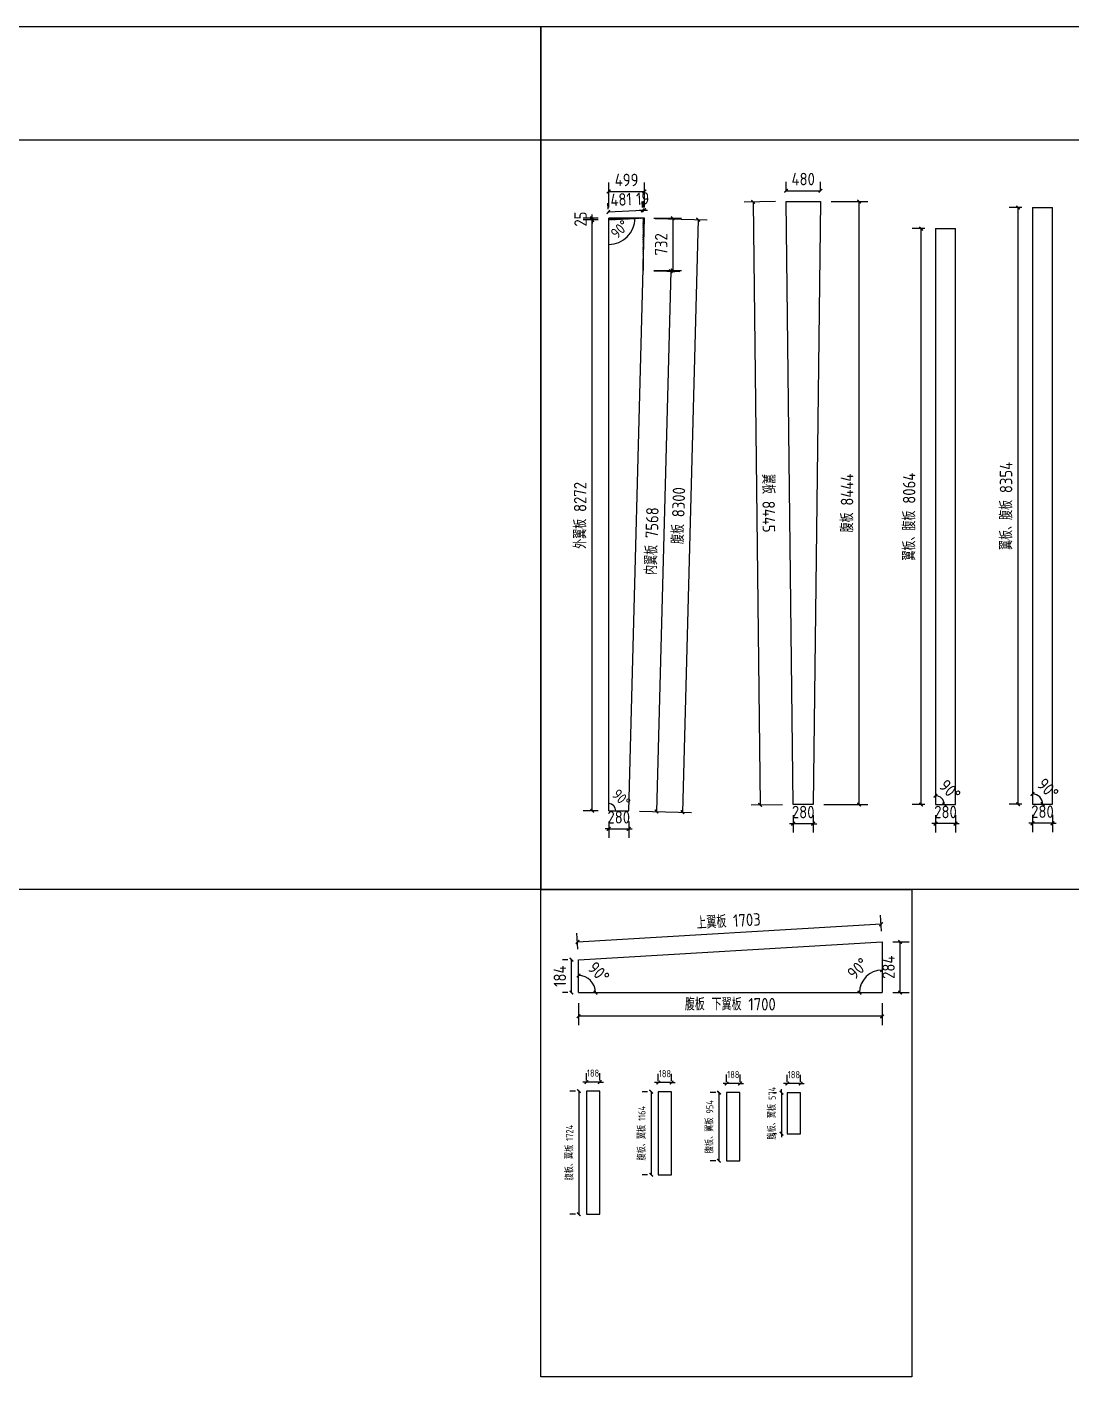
# Model space of a CAD drawing. Extents: x 102162 to 621267, y -39398 to 328893.
# Drawn here: x 518423 to 547660, y 282952 to 320757 of the extents above; entities that cross this region are included whole.
import ezdxf

# ---------------------------------------------------------------- set-up
doc = ezdxf.new("R2010")
doc.units = 0
doc.header["$LTSCALE"] = 1000
doc.header["$MEASUREMENT"] = 0
doc.styles.get("Standard").update_dxf_attribs({"font": 'gbenor.shx', "bigfont": 'gbcbig.shx'})
doc.dimstyles.get("Standard").update_dxf_attribs({"dimscale": 100, "dimtxt": 3.5, "dimasz": 1, "dimexe": 2.5, "dimexo": 3, "dimgap": 1.5, "dimtad": 1, "dimdec": 0, "dimzin": 0, "dimdsep": 46, "dimtxsty": 'Standard', "dimblk": 'ARCHTICK', "dimcen": 0.09, "dimadec": 0, "dimazin": 0, "dimtfac": 1, "dimtdec": 0, "dimtix": 1, "dimtmove": 2, "dimatfit": 3, "dimfxl": 1, "dimtolj": 1, "dimtzin": 0, "dimarcsym": 0})

# ---------------------------------------------------------------- blocks, each defined once
blk = doc.blocks.new('_ArchTick')
at = {"color": 0, "linetype": 'ByBlock', "const_width": 0.4}
blk.add_lwpolyline([(-0.5, -0.5), (0.5, 0.5)], dxfattribs=at)
blk = doc.blocks.new('*D7865')
at = {"color": 0, "lineweight": -2}
for p, q in [((539681, 316170), (539681, 316423)), ((539681, 316173), (540641, 316173)), ((540641, 316170), (540641, 316423))]:
    blk.add_line(p, q, dxfattribs=at)
at = {"layer": 'Defpoints', "color": 0}
for p in [(540641, 316173), (539681, 315870), (540641, 315870)]:
    blk.add_point(p, dxfattribs=at)
at = {"color": 0, "lineweight": -2, "xscale": 100, "yscale": 100, "zscale": 100, "rotation": 180}
blk.add_blockref('_ArchTick', (539681, 316173), dxfattribs=at)
at = {"color": 0, "lineweight": -2, "xscale": 100, "yscale": 100, "zscale": 100}
blk.add_blockref('_ArchTick', (540641, 316173), dxfattribs=at)
at = {"color": 0, "insert": (540161, 316498), "char_height": 350, "attachment_point": 5}
blk.add_mtext('\\A1;480', dxfattribs=at)
blk = doc.blocks.new('*D7866')
at = {"color": 0, "lineweight": -2}
for p, q in [((539382, 315867), (538505, 315856)), ((538755, 315859), (538954, 298971)), ((539581, 298979), (538704, 298968))]:
    blk.add_line(p, q, dxfattribs=at)
at = {"layer": 'Defpoints', "color": 0}
for p in [(539681, 315870), (538954, 298971), (539881, 298982)]:
    blk.add_point(p, dxfattribs=at)
at = {"color": 0, "lineweight": -2, "xscale": 100, "yscale": 100, "zscale": 100}
for p, rotation in [((538755, 315859), 90.67679729650693), ((538954, 298971), 270.6767972965069)]:
    blk.add_blockref('_ArchTick', p, dxfattribs=dict(at, rotation=rotation))
at = {"color": 0, "insert": (539191, 307419), "char_height": 350, "attachment_point": 5, "rotation": 270.6768}
blk.add_mtext('\\A1;翼板 8445', dxfattribs=at)
blk = doc.blocks.new('*D7862')
at = {"color": 0, "lineweight": -2}
for p, q in [((540941, 315870), (541975, 315870)), ((541725, 298982), (541725, 315870)), ((540742, 298982), (541975, 298982))]:
    blk.add_line(p, q, dxfattribs=at)
at = {"layer": 'Defpoints', "color": 0}
for p in [(540641, 315870), (541725, 315870), (540442, 298982)]:
    blk.add_point(p, dxfattribs=at)
at = {"color": 0, "lineweight": -2, "xscale": 100, "yscale": 100, "zscale": 100}
for p, rotation in [((541725, 315870), 90), ((541725, 298982), 270)]:
    blk.add_blockref('_ArchTick', p, dxfattribs=dict(at, rotation=rotation))
at = {"color": 0, "insert": (541389, 307426), "char_height": 350, "attachment_point": 5, "rotation": 90}
blk.add_mtext('\\A1;腹板 8444', dxfattribs=at)
blk = doc.blocks.new('*D7867')
at = {"color": 0, "lineweight": -2}
for p, q in [((543866, 298682), (543866, 298198)), ((544426, 298682), (544426, 298198)), ((543866, 298448), (543766, 298448)), ((544426, 298448), (543866, 298448)), ((544426, 298448), (544526, 298448))]:
    blk.add_line(p, q, dxfattribs=at)
at = {"layer": 'Defpoints', "color": 0}
for p in [(543866, 298982), (544426, 298982), (543866, 298448)]:
    blk.add_point(p, dxfattribs=at)
at = {"color": 0, "lineweight": -2, "xscale": 100, "yscale": 100, "zscale": 100}
blk.add_blockref('_ArchTick', (543866, 298448), dxfattribs=at)
at = {"color": 0, "lineweight": -2, "xscale": 100, "yscale": 100, "zscale": 100, "rotation": 180}
blk.add_blockref('_ArchTick', (544426, 298448), dxfattribs=at)
at = {"color": 0, "insert": (544146, 298773), "char_height": 350, "attachment_point": 5}
blk.add_mtext('\\A1;280', dxfattribs=at)
blk = doc.blocks.new('*D7868')
at = {"color": 0, "lineweight": -2}
for p, q in [((543566, 315110), (543214, 315110)), ((543464, 298982), (543464, 315110)), ((543566, 298982), (543214, 298982))]:
    blk.add_line(p, q, dxfattribs=at)
at = {"layer": 'Defpoints', "color": 0}
for p in [(543464, 315110), (543866, 315110), (543866, 298982)]:
    blk.add_point(p, dxfattribs=at)
at = {"color": 0, "lineweight": -2, "xscale": 100, "yscale": 100, "zscale": 100}
for p, rotation in [((543464, 315110), 90), ((543464, 298982), 270)]:
    blk.add_blockref('_ArchTick', p, dxfattribs=dict(at, rotation=rotation))
at = {"color": 0, "insert": (543128, 307046), "char_height": 350, "attachment_point": 5, "rotation": 90}
blk.add_mtext('\\A1;翼板、腹板 8064', dxfattribs=at)
blk = doc.blocks.new('*D7869')
at = {"color": 0, "lineweight": -2}
for p, q in [((539881, 298682), (539881, 298197)), ((540442, 298682), (540442, 298197)), ((539881, 298447), (539781, 298447)), ((540442, 298447), (539881, 298447)), ((540442, 298447), (540542, 298447))]:
    blk.add_line(p, q, dxfattribs=at)
at = {"layer": 'Defpoints', "color": 0}
for p in [(539881, 298982), (540442, 298982), (539881, 298447)]:
    blk.add_point(p, dxfattribs=at)
at = {"color": 0, "lineweight": -2, "xscale": 100, "yscale": 100, "zscale": 100}
blk.add_blockref('_ArchTick', (539881, 298447), dxfattribs=at)
at = {"color": 0, "lineweight": -2, "xscale": 100, "yscale": 100, "zscale": 100, "rotation": 180}
blk.add_blockref('_ArchTick', (540442, 298447), dxfattribs=at)
at = {"color": 0, "insert": (540161, 298772), "char_height": 350, "attachment_point": 5}
blk.add_mtext('\\A1;280', dxfattribs=at)
blk = doc.blocks.new('*D7885')
at = {"color": 0, "lineweight": -2}
for p, q in [((546581, 298693), (546581, 298209)), ((547141, 298693), (547141, 298209)), ((546581, 298459), (546481, 298459)), ((547141, 298459), (546581, 298459)), ((547141, 298459), (547241, 298459))]:
    blk.add_line(p, q, dxfattribs=at)
at = {"layer": 'Defpoints', "color": 0}
for p in [(546581, 298993), (547141, 298993), (546581, 298459)]:
    blk.add_point(p, dxfattribs=at)
at = {"color": 0, "lineweight": -2, "xscale": 100, "yscale": 100, "zscale": 100}
blk.add_blockref('_ArchTick', (546581, 298459), dxfattribs=at)
at = {"color": 0, "lineweight": -2, "xscale": 100, "yscale": 100, "zscale": 100, "rotation": 180}
blk.add_blockref('_ArchTick', (547141, 298459), dxfattribs=at)
at = {"color": 0, "insert": (546861, 298784), "char_height": 350, "attachment_point": 5}
blk.add_mtext('\\A1;280', dxfattribs=at)
blk = doc.blocks.new('*D7886')
at = {"color": 0, "lineweight": -2}
for p, q in [((546281, 315701), (545929, 315701)), ((546179, 298993), (546179, 315701)), ((546281, 298993), (545929, 298993))]:
    blk.add_line(p, q, dxfattribs=at)
at = {"layer": 'Defpoints', "color": 0}
for p in [(546179, 315701), (546581, 315701), (546581, 298993)]:
    blk.add_point(p, dxfattribs=at)
at = {"color": 0, "lineweight": -2, "xscale": 100, "yscale": 100, "zscale": 100}
for p, rotation in [((546179, 315701), 90), ((546179, 298993), 270)]:
    blk.add_blockref('_ArchTick', p, dxfattribs=dict(at, rotation=rotation))
at = {"color": 0, "insert": (545843, 307347), "char_height": 350, "attachment_point": 5, "rotation": 90}
blk.add_mtext('\\A1;翼板、腹板 8354', dxfattribs=at)
blk = doc.blocks.new('*D7894')
at = {"color": 0, "lineweight": -2}
blk.add_arc((543866, 298982), 246, 360, 90, dxfattribs=at)
at = {"layer": 'Defpoints', "color": 0}
for p in [(543866, 315110), (544079, 299105), (543866, 298982), (543866, 298982), (544426, 298982)]:
    blk.add_point(p, dxfattribs=at)
at = {"color": 0, "lineweight": -2, "xscale": 100, "yscale": 100, "zscale": 100}
for p, rotation in [((543866, 299228), 180.0000000000001), ((544112, 298982), 269.9999999999916)]:
    blk.add_blockref('_ArchTick', p, dxfattribs=dict(at, rotation=rotation))
at = {"color": 0, "insert": (544270, 299386), "char_height": 350, "attachment_point": 5, "rotation": 315}
blk.add_mtext('\\A1;90°', dxfattribs=at)
blk = doc.blocks.new('*D7895')
at = {"color": 0, "lineweight": -2}
blk.add_arc((546581, 298993), 287, 0, 90, dxfattribs=at)
at = {"layer": 'Defpoints', "color": 0}
for p in [(546581, 315701), (546829, 299136), (546581, 298993), (546581, 298993), (547141, 298993)]:
    blk.add_point(p, dxfattribs=at)
at = {"color": 0, "lineweight": -2, "xscale": 100, "yscale": 100, "zscale": 100}
for p, rotation in [((546581, 299279), 179.9999999999999), ((546868, 298993), 270.0000000000042)]:
    blk.add_blockref('_ArchTick', p, dxfattribs=dict(at, rotation=rotation))
at = {"color": 0, "insert": (547014, 299425), "char_height": 350, "attachment_point": 5, "rotation": 315}
blk.add_mtext('\\A1;90°', dxfattribs=at)
blk = doc.blocks.new('*D7902')
at = {"color": 3, "lineweight": -2}
for p, q in [((536014, 315395), (537469, 315357)), ((537219, 315363), (536780, 298768)), ((535575, 298800), (537030, 298762))]:
    blk.add_line(p, q, dxfattribs=at)
at = {"layer": 'Defpoints', "color": 0}
for p in [(535714, 315403), (535275, 298808), (536780, 298768)]:
    blk.add_point(p, dxfattribs=at)
at = {"color": 3, "lineweight": -2, "xscale": 100, "yscale": 100, "zscale": 100}
for p, rotation in [((537219, 315363), 88.48567325774187), ((536780, 298768), 268.4856732577418)]:
    blk.add_blockref('_ArchTick', p, dxfattribs=dict(at, rotation=rotation))
at = {"color": 0, "insert": (536663, 307075), "char_height": 350, "attachment_point": 5, "rotation": 88.4857}
blk.add_mtext('\\A1;腹板 8300', dxfattribs=at)
blk = doc.blocks.new('*D7903')
at = {"color": 3, "lineweight": -2}
for p, q in [((534415, 315353), (534001, 315353)), ((534251, 298808), (534251, 315353)), ((534415, 298808), (534001, 298808))]:
    blk.add_line(p, q, dxfattribs=at)
at = {"layer": 'Defpoints', "color": 0}
for p in [(534251, 315353), (534715, 315353), (534715, 298808)]:
    blk.add_point(p, dxfattribs=at)
at = {"color": 3, "lineweight": -2, "xscale": 100, "yscale": 100, "zscale": 100}
for p, rotation in [((534251, 315353), 90), ((534251, 298808), 270)]:
    blk.add_blockref('_ArchTick', p, dxfattribs=dict(at, rotation=rotation))
at = {"color": 0, "insert": (533914, 307081), "char_height": 350, "attachment_point": 5, "rotation": 90}
blk.add_mtext('\\A1;外翼板 8272', dxfattribs=at)
blk = doc.blocks.new('*D7904')
at = {"color": 3, "lineweight": -2}
for p, q in [((534415, 315403), (534001, 315403)), ((534415, 315353), (534001, 315353)), ((534251, 315403), (534251, 315503)), ((534251, 315353), (534251, 315403)), ((534251, 315353), (534251, 315253))]:
    blk.add_line(p, q, dxfattribs=at)
at = {"layer": 'Defpoints', "color": 0}
for p in [(534251, 315403), (534715, 315403), (534715, 315353)]:
    blk.add_point(p, dxfattribs=at)
at = {"color": 3, "lineweight": -2, "xscale": 100, "yscale": 100, "zscale": 100}
for p, rotation in [((534251, 315403), 270), ((534251, 315353), 90)]:
    blk.add_blockref('_ArchTick', p, dxfattribs=dict(at, rotation=rotation))
at = {"color": 0, "insert": (533926, 315378), "char_height": 350, "attachment_point": 5, "rotation": 90}
blk.add_mtext('\\A1;25', dxfattribs=at)
blk = doc.blocks.new('*D7905')
at = {"color": 3, "lineweight": -2}
for p, q in [((535975, 315403), (536757, 315403)), ((536507, 315403), (536507, 313939)), ((535975, 313939), (536757, 313939))]:
    blk.add_line(p, q, dxfattribs=at)
at = {"layer": 'Defpoints', "color": 0}
for p in [(535675, 315403), (535675, 313939), (536507, 313939)]:
    blk.add_point(p, dxfattribs=at)
at = {"color": 3, "lineweight": -2, "xscale": 100, "yscale": 100, "zscale": 100}
for p, rotation in [((536507, 315403), 90), ((536507, 313939), 270)]:
    blk.add_blockref('_ArchTick', p, dxfattribs=dict(at, rotation=rotation))
at = {"color": 0, "insert": (536182, 314671), "char_height": 350, "attachment_point": 5, "rotation": 90}
blk.add_mtext('\\A1;732', dxfattribs=at)
blk = doc.blocks.new('*D7864')
at = {"color": 3, "lineweight": -2}
for p, q in [((535975, 313931), (536702, 313912)), ((536452, 313918), (536052, 298788)), ((535575, 298800), (536302, 298781))]:
    blk.add_line(p, q, dxfattribs=at)
at = {"layer": 'Defpoints', "color": 0}
for p in [(535675, 313939), (535275, 298808), (536052, 298788)]:
    blk.add_point(p, dxfattribs=at)
at = {"color": 3, "lineweight": -2, "xscale": 100, "yscale": 100, "zscale": 100}
for p, rotation in [((536452, 313918), 88.4856732577417), ((536052, 298788), 268.4856732577417)]:
    blk.add_blockref('_ArchTick', p, dxfattribs=dict(at, rotation=rotation))
at = {"color": 0, "insert": (535916, 306362), "char_height": 350, "attachment_point": 5, "rotation": 88.4857}
blk.add_mtext('\\A1;内翼板 7568', dxfattribs=at)
blk = doc.blocks.new('*D7906')
at = {"color": 3, "lineweight": -2}
for p, q in [((534715, 298301), (534615, 298301)), ((534715, 298508), (534715, 298051)), ((534715, 298301), (535275, 298301)), ((535275, 298508), (535275, 298051)), ((535275, 298301), (535375, 298301))]:
    blk.add_line(p, q, dxfattribs=at)
at = {"layer": 'Defpoints', "color": 0}
for p in [(534715, 298808), (535275, 298808), (535275, 298301)]:
    blk.add_point(p, dxfattribs=at)
at = {"color": 3, "lineweight": -2, "xscale": 100, "yscale": 100, "zscale": 100}
blk.add_blockref('_ArchTick', (534715, 298301), dxfattribs=at)
at = {"color": 3, "lineweight": -2, "xscale": 100, "yscale": 100, "zscale": 100, "rotation": 180}
blk.add_blockref('_ArchTick', (535275, 298301), dxfattribs=at)
at = {"color": 0, "insert": (534995, 298626), "char_height": 350, "attachment_point": 5}
blk.add_mtext('\\A1;280', dxfattribs=at)
blk = doc.blocks.new('*D7907')
at = {"color": 3, "lineweight": -2}
for p, q in [((534715, 315703), (534715, 316399)), ((534715, 316149), (535714, 316149)), ((535714, 315703), (535714, 316399))]:
    blk.add_line(p, q, dxfattribs=at)
at = {"layer": 'Defpoints', "color": 0}
for p in [(535714, 316149), (534715, 315403), (535714, 315403)]:
    blk.add_point(p, dxfattribs=at)
at = {"color": 3, "lineweight": -2, "xscale": 100, "yscale": 100, "zscale": 100, "rotation": 180}
blk.add_blockref('_ArchTick', (534715, 316149), dxfattribs=at)
at = {"color": 3, "lineweight": -2, "xscale": 100, "yscale": 100, "zscale": 100}
blk.add_blockref('_ArchTick', (535714, 316149), dxfattribs=at)
at = {"color": 0, "insert": (535214, 316474), "char_height": 350, "attachment_point": 5}
blk.add_mtext('\\A1;499', dxfattribs=at)
blk = doc.blocks.new('*D7908')
at = {"color": 0, "lineweight": -2}
blk.add_arc((534715, 315403), 736, 270, 0, dxfattribs=at)
at = {"layer": 'Defpoints', "color": 0}
for p in [(534715, 315403), (534715, 315353), (535714, 315403), (535083, 314765), (534715, 298808)]:
    blk.add_point(p, dxfattribs=at)
at = {"color": 0, "lineweight": -2, "xscale": 20, "yscale": 20, "zscale": 20}
for p, rotation in [((535451, 315403), 90), ((534715, 314667), 179.9999999999999)]:
    blk.add_blockref('_ArchTick', p, dxfattribs=dict(at, rotation=rotation))
at = {"color": 0, "insert": (535024, 315095), "char_height": 300, "attachment_point": 5, "rotation": 45}
blk.add_mtext('\\A1;90°', dxfattribs=at)
blk = doc.blocks.new('*D7909')
at = {"color": 0, "lineweight": -2}
blk.add_arc((534715, 298808), 200, 0, 90, dxfattribs=at)
at = {"layer": 'Defpoints', "color": 0}
for p in [(534715, 315353), (534715, 298808), (534715, 298808), (534888, 298908), (535275, 298808)]:
    blk.add_point(p, dxfattribs=at)
at = {"color": 0, "lineweight": -2, "xscale": 20, "yscale": 20, "zscale": 20}
for p, rotation in [((534715, 299008), 179.9999999999999), ((534915, 298808), 270)]:
    blk.add_blockref('_ArchTick', p, dxfattribs=dict(at, rotation=rotation))
at = {"color": 0, "insert": (535068, 299161), "char_height": 300, "attachment_point": 5, "rotation": 315}
blk.add_mtext('\\A1;90°', dxfattribs=at)
blk = doc.blocks.new('*D7910')
at = {"color": 3, "lineweight": -2}
for p, q in [((534700, 315653), (534691, 315827)), ((535660, 315701), (535651, 315875)), ((534704, 315577), (535664, 315625))]:
    blk.add_line(p, q, dxfattribs=at)
at = {"layer": 'Defpoints', "color": 0}
for p in [(534715, 315353), (535664, 315625), (535675, 315401)]:
    blk.add_point(p, dxfattribs=at)
at = {"color": 3, "lineweight": -2, "xscale": 100, "yscale": 100, "zscale": 100}
for p, rotation in [((535664, 315625), 2.862405226115218), ((534704, 315577), 182.8624052261152)]:
    blk.add_blockref('_ArchTick', p, dxfattribs=dict(at, rotation=rotation))
at = {"color": 0, "insert": (535061, 315926), "char_height": 350, "attachment_point": 5, "rotation": 2.8624}
blk.add_mtext('\\A1;481', dxfattribs=at)
blk = doc.blocks.new('*D7911')
at = {"color": 3, "lineweight": -2}
for p, q in [((535660, 315701), (535651, 315875)), ((535699, 315703), (535690, 315877)), ((535664, 315625), (535564, 315620)), ((535664, 315625), (535703, 315627)), ((535703, 315627), (535802, 315632))]:
    blk.add_line(p, q, dxfattribs=at)
at = {"layer": 'Defpoints', "color": 0}
for p in [(535675, 315401), (535703, 315627), (535714, 315403)]:
    blk.add_point(p, dxfattribs=at)
at = {"color": 3, "lineweight": -2, "xscale": 100, "yscale": 100, "zscale": 100}
for p, rotation in [((535664, 315625), 2.862405226257474), ((535703, 315627), 182.8624052262575)]:
    blk.add_blockref('_ArchTick', p, dxfattribs=dict(at, rotation=rotation))
at = {"color": 0, "insert": (535667, 315951), "char_height": 350, "attachment_point": 5, "rotation": 2.8624}
blk.add_mtext('\\A1;19', dxfattribs=at)
blk = doc.blocks.new('*D7916')
at = {"color": 0, "lineweight": -2}
for p, q in [((542669, 295136), (543125, 295136)), ((542875, 293716), (542875, 295136)), ((542669, 293716), (543125, 293716))]:
    blk.add_line(p, q, dxfattribs=at)
at = {"layer": 'Defpoints', "color": 0}
for p in [(542369, 295136), (542875, 295136), (542369, 293716)]:
    blk.add_point(p, dxfattribs=at)
at = {"color": 0, "lineweight": -2, "xscale": 100, "yscale": 100, "zscale": 100}
for p, rotation in [((542875, 295136), 90), ((542875, 293716), 270)]:
    blk.add_blockref('_ArchTick', p, dxfattribs=dict(at, rotation=rotation))
at = {"color": 0, "insert": (542550, 294426), "char_height": 350, "attachment_point": 5, "rotation": 90}
blk.add_mtext('\\A1;284', dxfattribs=at)
blk = doc.blocks.new('*D7917')
at = {"color": 0, "lineweight": -2}
for p, q in [((533869, 293416), (533869, 292803)), ((542369, 293416), (542369, 292803)), ((542369, 293053), (533869, 293053))]:
    blk.add_line(p, q, dxfattribs=at)
at = {"layer": 'Defpoints', "color": 0}
for p in [(533869, 293716), (542369, 293716), (533869, 293053)]:
    blk.add_point(p, dxfattribs=at)
at = {"color": 0, "lineweight": -2, "xscale": 100, "yscale": 100, "zscale": 100, "rotation": 180}
blk.add_blockref('_ArchTick', (533869, 293053), dxfattribs=at)
at = {"color": 0, "lineweight": -2, "xscale": 100, "yscale": 100, "zscale": 100}
blk.add_blockref('_ArchTick', (542369, 293053), dxfattribs=at)
at = {"color": 0, "insert": (538119, 293390), "char_height": 350, "attachment_point": 5}
blk.add_mtext('\\A1;腹板 下翼板 1700', dxfattribs=at)
blk = doc.blocks.new('*D7918')
at = {"color": 0, "lineweight": -2}
for p, q in [((542351, 295435), (542325, 295881)), ((533851, 294937), (533825, 295383)), ((542340, 295632), (533840, 295133))]:
    blk.add_line(p, q, dxfattribs=at)
at = {"layer": 'Defpoints', "color": 0}
for p in [(533840, 295133), (542369, 295136), (533869, 294638)]:
    blk.add_point(p, dxfattribs=at)
at = {"color": 0, "lineweight": -2, "xscale": 100, "yscale": 100, "zscale": 100}
for p, rotation in [((542340, 295632), 3.354606220116256), ((533840, 295133), 183.3546062201162)]:
    blk.add_blockref('_ArchTick', p, dxfattribs=dict(at, rotation=rotation))
at = {"color": 0, "insert": (538070, 295719), "char_height": 350, "attachment_point": 5, "rotation": 3.3546}
blk.add_mtext('\\A1;上翼板 1703', dxfattribs=at)
blk = doc.blocks.new('*D7919')
at = {"color": 0, "lineweight": -2}
for p, q in [((533569, 294636), (533421, 294636)), ((533671, 293716), (533671, 294636)), ((533569, 293716), (533421, 293716))]:
    blk.add_line(p, q, dxfattribs=at)
at = {"layer": 'Defpoints', "color": 0}
for p in [(533671, 294636), (533869, 294636), (533869, 293716)]:
    blk.add_point(p, dxfattribs=at)
at = {"color": 0, "lineweight": -2, "xscale": 100, "yscale": 100, "zscale": 100}
for p, rotation in [((533671, 294636), 90), ((533671, 293716), 270)]:
    blk.add_blockref('_ArchTick', p, dxfattribs=dict(at, rotation=rotation))
at = {"color": 0, "insert": (533346, 294176), "char_height": 350, "attachment_point": 5, "rotation": 90}
blk.add_mtext('\\A1;184', dxfattribs=at)
blk = doc.blocks.new('*D7920')
at = {"color": 0, "lineweight": -2}
for p, q in [((533788, 290958), (533628, 290958)), ((533878, 290958), (533878, 287510)), ((533788, 287510), (533628, 287510))]:
    blk.add_line(p, q, dxfattribs=at)
at = {"layer": 'Defpoints', "color": 0}
for p in [(534088, 290958), (533878, 287510), (534088, 287510)]:
    blk.add_point(p, dxfattribs=at)
at = {"color": 0, "lineweight": -2, "xscale": 100, "yscale": 100, "zscale": 100}
for p, rotation in [((533878, 290958), 90), ((533878, 287510), 270)]:
    blk.add_blockref('_ArchTick', p, dxfattribs=dict(at, rotation=rotation))
at = {"color": 0, "insert": (533622, 289234), "char_height": 200, "attachment_point": 5, "rotation": 90}
blk.add_mtext('\\A1;腹板、翼板 1724', dxfattribs=at)
blk = doc.blocks.new('*D7921')
at = {"color": 0, "lineweight": -2}
for p, q in [((534088, 291212), (533988, 291212)), ((534088, 291258), (534088, 291462)), ((534464, 291212), (534088, 291212)), ((534464, 291258), (534464, 291462)), ((534464, 291212), (534564, 291212))]:
    blk.add_line(p, q, dxfattribs=at)
at = {"layer": 'Defpoints', "color": 0}
for p in [(534088, 291212), (534088, 290958), (534464, 290958)]:
    blk.add_point(p, dxfattribs=at)
at = {"color": 0, "lineweight": -2, "xscale": 100, "yscale": 100, "zscale": 100}
blk.add_blockref('_ArchTick', (534088, 291212), dxfattribs=at)
at = {"color": 0, "lineweight": -2, "xscale": 100, "yscale": 100, "zscale": 100, "rotation": 180}
blk.add_blockref('_ArchTick', (534464, 291212), dxfattribs=at)
at = {"color": 0, "insert": (534276, 291462), "char_height": 200, "attachment_point": 5}
blk.add_mtext('\\A1;188', dxfattribs=at)
blk = doc.blocks.new('*D7922')
at = {"color": 0, "lineweight": -2}
for p, q in [((535800, 290942), (535653, 290942)), ((535903, 290942), (535903, 288614)), ((535800, 288614), (535653, 288614))]:
    blk.add_line(p, q, dxfattribs=at)
at = {"layer": 'Defpoints', "color": 0}
for p in [(536100, 290942), (535903, 288614), (536100, 288614)]:
    blk.add_point(p, dxfattribs=at)
at = {"color": 0, "lineweight": -2, "xscale": 100, "yscale": 100, "zscale": 100}
for p, rotation in [((535903, 290942), 90), ((535903, 288614), 270)]:
    blk.add_blockref('_ArchTick', p, dxfattribs=dict(at, rotation=rotation))
at = {"color": 0, "insert": (535647, 289778), "char_height": 200, "attachment_point": 5, "rotation": 90}
blk.add_mtext('\\A1;腹板、翼板 1164', dxfattribs=at)
blk = doc.blocks.new('*D7923')
at = {"color": 0, "lineweight": -2}
for p, q in [((536100, 291196), (536000, 291196)), ((536100, 291242), (536100, 291446)), ((536476, 291196), (536100, 291196)), ((536476, 291242), (536476, 291446)), ((536476, 291196), (536576, 291196))]:
    blk.add_line(p, q, dxfattribs=at)
at = {"layer": 'Defpoints', "color": 0}
for p in [(536100, 291196), (536100, 290942), (536476, 290942)]:
    blk.add_point(p, dxfattribs=at)
at = {"color": 0, "lineweight": -2, "xscale": 100, "yscale": 100, "zscale": 100}
blk.add_blockref('_ArchTick', (536100, 291196), dxfattribs=at)
at = {"color": 0, "lineweight": -2, "xscale": 100, "yscale": 100, "zscale": 100, "rotation": 180}
blk.add_blockref('_ArchTick', (536476, 291196), dxfattribs=at)
at = {"color": 0, "insert": (536288, 291446), "char_height": 200, "attachment_point": 5}
blk.add_mtext('\\A1;188', dxfattribs=at)
blk = doc.blocks.new('*D7924')
at = {"color": 0, "lineweight": -2}
for p, q in [((537715, 290915), (537552, 290915)), ((537802, 290915), (537802, 289007)), ((537715, 289007), (537552, 289007))]:
    blk.add_line(p, q, dxfattribs=at)
at = {"layer": 'Defpoints', "color": 0}
for p in [(538015, 290915), (537802, 289007), (538015, 289007)]:
    blk.add_point(p, dxfattribs=at)
at = {"color": 0, "lineweight": -2, "xscale": 100, "yscale": 100, "zscale": 100}
for p, rotation in [((537802, 290915), 90), ((537802, 289007), 270)]:
    blk.add_blockref('_ArchTick', p, dxfattribs=dict(at, rotation=rotation))
at = {"color": 0, "insert": (537546, 289961), "char_height": 200, "attachment_point": 5, "rotation": 90}
blk.add_mtext('\\A1;腹板、翼板 954', dxfattribs=at)
blk = doc.blocks.new('*D7925')
at = {"color": 0, "lineweight": -2}
for p, q in [((538015, 291169), (537915, 291169)), ((538015, 291215), (538015, 291419)), ((538391, 291169), (538015, 291169)), ((538391, 291215), (538391, 291419)), ((538391, 291169), (538491, 291169))]:
    blk.add_line(p, q, dxfattribs=at)
at = {"layer": 'Defpoints', "color": 0}
for p in [(538015, 291169), (538015, 290915), (538391, 290915)]:
    blk.add_point(p, dxfattribs=at)
at = {"color": 0, "lineweight": -2, "xscale": 100, "yscale": 100, "zscale": 100}
blk.add_blockref('_ArchTick', (538015, 291169), dxfattribs=at)
at = {"color": 0, "lineweight": -2, "xscale": 100, "yscale": 100, "zscale": 100, "rotation": 180}
blk.add_blockref('_ArchTick', (538391, 291169), dxfattribs=at)
at = {"color": 0, "insert": (538203, 291419), "char_height": 200, "attachment_point": 5}
blk.add_mtext('\\A1;188', dxfattribs=at)
blk = doc.blocks.new('*D7926')
at = {"color": 0, "lineweight": -2}
for p, q in [((539412, 290914), (539301, 290914)), ((539551, 290914), (539551, 291014)), ((539551, 290914), (539551, 289766)), ((539412, 289766), (539301, 289766)), ((539551, 289766), (539551, 289666))]:
    blk.add_line(p, q, dxfattribs=at)
at = {"layer": 'Defpoints', "color": 0}
for p in [(539712, 290914), (539551, 289766), (539712, 289766)]:
    blk.add_point(p, dxfattribs=at)
at = {"color": 0, "lineweight": -2, "xscale": 100, "yscale": 100, "zscale": 100}
for p, rotation in [((539551, 290914), 270), ((539551, 289766), 90)]:
    blk.add_blockref('_ArchTick', p, dxfattribs=dict(at, rotation=rotation))
at = {"color": 0, "insert": (539294, 290340), "char_height": 200, "attachment_point": 5, "rotation": 90}
blk.add_mtext('\\A1;腹板、翼板 574', dxfattribs=at)
blk = doc.blocks.new('*D7927')
at = {"color": 0, "lineweight": -2}
for p, q in [((539712, 291168), (539612, 291168)), ((539712, 291214), (539712, 291418)), ((540088, 291168), (539712, 291168)), ((540088, 291214), (540088, 291418)), ((540088, 291168), (540188, 291168))]:
    blk.add_line(p, q, dxfattribs=at)
at = {"layer": 'Defpoints', "color": 0}
for p in [(539712, 291168), (539712, 290914), (540088, 290914)]:
    blk.add_point(p, dxfattribs=at)
at = {"color": 0, "lineweight": -2, "xscale": 100, "yscale": 100, "zscale": 100}
blk.add_blockref('_ArchTick', (539712, 291168), dxfattribs=at)
at = {"color": 0, "lineweight": -2, "xscale": 100, "yscale": 100, "zscale": 100, "rotation": 180}
blk.add_blockref('_ArchTick', (540088, 291168), dxfattribs=at)
at = {"color": 0, "insert": (539900, 291418), "char_height": 200, "attachment_point": 5}
blk.add_mtext('\\A1;188', dxfattribs=at)
blk = doc.blocks.new('*D7928')
at = {"color": 0, "lineweight": -2}
blk.add_arc((533869, 293716), 477, 360, 90, dxfattribs=at)
at = {"layer": 'Defpoints', "color": 0}
for p in [(533869, 294636), (534281, 293954), (533869, 293716), (533869, 293716), (542369, 293716)]:
    blk.add_point(p, dxfattribs=at)
at = {"color": 0, "lineweight": -2, "xscale": 100, "yscale": 100, "zscale": 100}
for p, rotation in [((533869, 294192), 180.0000000000026), ((534345, 293716), 269.9999999999997)]:
    blk.add_blockref('_ArchTick', p, dxfattribs=dict(at, rotation=rotation))
at = {"color": 0, "insert": (534436, 294283), "char_height": 350, "attachment_point": 5, "rotation": 315}
blk.add_mtext('\\A1;90°', dxfattribs=at)
blk = doc.blocks.new('*D7929')
at = {"color": 0, "lineweight": -2}
blk.add_arc((542369, 293716), 632, 90, 180, dxfattribs=at)
at = {"layer": 'Defpoints', "color": 0}
for p in [(542369, 295136), (542053, 294263), (533869, 293716), (542369, 293716), (542369, 293716)]:
    blk.add_point(p, dxfattribs=at)
at = {"color": 0, "lineweight": -2, "xscale": 100, "yscale": 100, "zscale": 100}
for p, rotation in [((542369, 294348), 359.9999999999766), ((541737, 293716), 270.0000000000003)]:
    blk.add_blockref('_ArchTick', p, dxfattribs=dict(at, rotation=rotation))
at = {"color": 0, "insert": (541692, 294392), "char_height": 350, "attachment_point": 5, "rotation": 45}
blk.add_mtext('\\A1;90°', dxfattribs=at)

msp = doc.modelspace()

# ---------------------------------------------------------------- hatches: boundary and pattern name
h = msp.add_hatch()
h.set_pattern_fill('ANSI31', color=256, scale=5, style=0)
h.set_pattern_definition([(45, (285714.502, 223464.201), (-5.61266008, 5.61266008), [])])
h.paths.add_polyline_path([(535675.1, 315401.1), (535675.1, 315403), (534715.1, 315403), (534715.1, 315353.1)])
h.paths.add_polyline_path([(535713.8, 315403), (535675.1, 315401.1), (535675.1, 313938.9)])

# ---------------------------------------------------------------- linework, layer by layer
for p, q in [((539881, 298982.1), (539681.5, 315870.1)), ((540641.4, 315870.1), (540441.9, 298982.1)), ((546581.3, 315700.7), (546581.3, 298992.7)), ((546581.3, 315700.7), (547141.3, 315700.7)), ((547141.3, 298992.7), (547141.3, 315700.7)), ((535713.8, 315403), (534715.1, 315353.1)), ((535713.8, 315403), (534715.1, 315403)), ((534715.1, 315353.1), (534715.1, 315403)), ((534715.1, 298808.1), (534715.1, 315353.1)), ((535275.1, 298808.1), (535713.8, 315403)), ((543866, 315110.1), (543866, 298982.1)), ((543866, 315110.1), (544426, 315110.1)), ((544426, 298982.1), (544426, 315110.1)), ((534715.1, 298808.1), (535275.1, 298808.1)), ((543866, 298982.1), (544426, 298982.1)), ((546581.3, 298992.7), (547141.3, 298992.7)), ((533868.7, 294635.8), (542368.7, 295135.8)), ((542368.7, 295135.8), (542368.7, 293715.8)), ((533868.7, 293715.8), (533868.7, 294635.8)), ((533868.7, 293715.8), (542368.7, 293715.8)), ((534087.7, 290958.2), (534087.7, 287510.2)), ((534463.7, 287510.2), (534463.7, 290958.2)), ((536100.3, 290942.1), (536100.3, 288614.1)), ((536476.3, 288614.1), (536476.3, 290942.1)), ((538014.7, 290915), (538014.7, 289007)), ((538390.7, 289007), (538390.7, 290915)), ((539711.8, 290913.6), (539711.8, 289765.6)), ((540087.8, 289765.6), (540087.8, 290913.6)), ((539711.8, 289765.6), (540087.8, 289765.6)), ((538014.7, 289007), (538390.7, 289007)), ((536100.3, 288614.1), (536476.3, 288614.1)), ((534087.7, 287510.2), (534463.7, 287510.2))]:
    msp.add_line(p, q)
at = {"color": 2}
for p, q in [((539681.5, 315870.1), (540641.4, 315870.1)), ((535675.1, 315403), (535675.1, 313938.9)), ((540441.9, 298982.1), (539881, 298982.1)), ((534463.7, 290958.2), (534087.7, 290958.2)), ((536476.3, 290942.1), (536100.3, 290942.1)), ((538390.7, 290915), (538014.7, 290915)), ((540087.8, 290913.6), (539711.8, 290913.6))]:
    msp.add_line(p, q, dxfattribs=at)
for points in [[(503111.7, 317601.7), (532811.7, 317601.7), (532811.7, 320757.4), (503111.7, 320757.4)], [(532811.7, 317601.7), (566111.7, 317601.7), (566111.7, 320757.4), (532811.7, 320757.4)], [(503111.7, 317601.7), (532811.7, 317601.7), (532811.7, 296601.7), (503111.7, 296601.7)], [(532811.7, 296601.7), (543206.7, 296601.7), (543206.7, 282951.7), (532811.7, 282951.7)]]:
    msp.add_lwpolyline(points, close=True)
msp.add_lwpolyline([(566111.7, 296601.7), (532811.7, 296601.7), (532811.7, 317601.7), (566111.7, 317601.7)])

# ---------------------------------------------------------------- dimensions: what is measured, and where the dimension line sits
for p1, p2, distance, override, picture, middle in [((534715.1, 315403), (535713.8, 315403), 745.9, {"dimlfac": 0.5, "dimclrd": 3, "dimclre": 3}, '*D7907', (535214.4, 316473.9)), ((535675.1, 315403), (535675.1, 313938.9), 832.2, {"dimlfac": 0.5, "dimclrd": 3, "dimclre": 3}, '*D7905', (536182.3, 314671)), ((534715.1, 298808.1), (535275.1, 298808.1), -507.6, {"dimlfac": 0.5, "dimclrd": 3, "dimclre": 3}, '*D7906', (534995.1, 298625.6)), ((542368.7, 293715.8), (542368.7, 295135.8), -506.3, {"dimlfac": 0.2}, '*D7916', (542550, 294425.8)), ((533868.7, 293715.8), (533868.7, 294635.8), 197.7, {"dimlfac": 0.2}, '*D7919', (533345.9, 294175.8)), ((534463.7, 290958.2), (534087.7, 290958.2), -254.3, {"dimtxt": 2, "dimlfac": 0.5}, '*D7921', (534275.7, 291462.5)), ((536476.3, 290942.1), (536100.3, 290942.1), -254.3, {"dimtxt": 2, "dimlfac": 0.5}, '*D7923', (536288.3, 291446.4)), ((538390.7, 290915), (538014.7, 290915), -254.3, {"dimtxt": 2, "dimlfac": 0.5}, '*D7925', (538202.7, 291419.3)), ((540087.8, 290913.6), (539711.8, 290913.6), -254.3, {"dimtxt": 2, "dimlfac": 0.5}, '*D7927', (539899.8, 291417.9))]:
    dim = msp.add_aligned_dim(p1=p1, p2=p2, distance=distance, dimstyle='Standard', override=override)
    dim.commit()
    dim.dimension.update_dxf_attribs({"geometry": picture, "text_midpoint": middle})
at = {"color": 3}
for p1, p2, distance, picture, middle in [((539681.5, 315870.1), (540641.4, 315870.1), 303.4, '*D7865', (540161.5, 316498.4)), ((540441.9, 298982.1), (539881, 298982.1), 535.4, '*D7869', (540161.5, 298771.7)), ((544426, 298982.1), (543866, 298982.1), 533.8, '*D7867', (544146, 298773.2)), ((547141.3, 298992.7), (546581.3, 298992.7), 533.8, '*D7885', (546861.3, 298783.8))]:
    dim = msp.add_aligned_dim(p1=p1, p2=p2, distance=distance, dimstyle='Standard', override={"dimlfac": 0.5}, dxfattribs=at)
    dim.commit()
    dim.dimension.update_dxf_attribs({"geometry": picture, "text_midpoint": middle})
dim = msp.add_linear_dim(base=(535663.9, 315625.3), p1=(534715.1, 315353.1), p2=(535675.1, 315401.1), angle=2.86241, dimstyle='Standard', override={"dimlfac": 0.5, "dimclrd": 3, "dimclre": 3})
dim.commit()
dim.dimension.update_dxf_attribs({"geometry": '*D7910', "text_midpoint": (535061.2, 315925.9), "dimtype": 161})
for base, p1, p2, angle, picture, middle in [((535702.6, 315627.2), (535675.1, 315401.1), (535713.8, 315403), 182.86241, '*D7911', (535667, 315950.8)), ((534250.6, 315403), (534715.1, 315353.1), (534715.1, 315403), 90, '*D7904', (533925.6, 315378.1))]:
    dim = msp.add_linear_dim(base=base, p1=p1, p2=p2, angle=angle, dimstyle='Standard', override={"dimlfac": 0.5, "dimclrd": 3, "dimclre": 3})
    dim.commit()
    dim.dimension.update_dxf_attribs({"geometry": picture, "text_midpoint": middle})
for p1, p2, distance, text, picture, middle in [((539681.5, 315870.1), (539881, 298982.1), -926.6, '翼板 8445', '*D7866', (539191.3, 307419.1)), ((546581.3, 298992.7), (546581.3, 315700.7), 401.9, '翼板、腹板 8354', '*D7886', (545842.8, 307346.7)), ((543866, 298982.1), (543866, 315110.1), 401.9, '翼板、腹板 8064', '*D7868', (543127.6, 307046.1))]:
    dim = msp.add_aligned_dim(p1=p1, p2=p2, distance=distance, text=text, dimstyle='Standard', override={"dimlfac": 0.5}, dxfattribs=at)
    dim.commit()
    dim.dimension.update_dxf_attribs({"geometry": picture, "text_midpoint": middle})
dim = msp.add_linear_dim(base=(541725.3, 315870.1), p1=(540441.9, 298982.1), p2=(540641.4, 315870.1), angle=90, text='腹板 8444', dimstyle='Standard', override={"dimlfac": 0.5}, dxfattribs=at)
dim.commit()
dim.dimension.update_dxf_attribs({"geometry": '*D7862', "text_midpoint": (541388.7, 307426.1)})
at = {"color": 1}
for base, line1, line2, picture, middle in [((546829.5, 299136), ((546581.3, 315700.7), (546581.3, 298992.7)), ((546581.3, 298992.7), (547141.3, 298992.7)), '*D7895', (547013.8, 299425.2)), ((544079, 299105), ((543866, 298982.1), (544426, 298982.1)), ((543866, 315110.1), (543866, 298982.1)), '*D7894', (544269.7, 299385.7)), ((542052.7, 294263.1), ((542368.7, 295135.8), (542368.7, 293715.8)), ((533868.7, 293715.8), (542368.7, 293715.8)), '*D7929', (541692, 294392.5)), ((534281.5, 293954.2), ((533868.7, 293715.8), (542368.7, 293715.8)), ((533868.7, 293715.8), (533868.7, 294635.8)), '*D7928', (534435.5, 294282.7))]:
    dim = msp.add_angular_dim_2l(base=base, line1=line1, line2=line2, dimstyle='Standard', dxfattribs=at)
    dim.commit()
    dim.dimension.update_dxf_attribs({"geometry": picture, "text_midpoint": middle})
dim = msp.add_linear_dim(base=(534250.6, 315353.1), p1=(534715.1, 298808.1), p2=(534715.1, 315353.1), angle=90, text='外翼板 8272', dimstyle='Standard', override={"dimlfac": 0.5, "dimclrd": 3, "dimclre": 3})
dim.commit()
dim.dimension.update_dxf_attribs({"geometry": '*D7903', "text_midpoint": (533914, 307080.6)})
for base, line1, picture, middle in [((535083.2, 314765.4), ((535713.8, 315403), (534715.1, 315403)), '*D7908', (535023.6, 315094.5)), ((534888, 298908), ((534715.1, 298808.1), (535275.1, 298808.1)), '*D7909', (535068.4, 299161.5))]:
    dim = msp.add_angular_dim_2l(base=base, line1=line1, line2=((534715.1, 298808.1), (534715.1, 315353.1)), dimstyle='Standard', override={"dimtxt": 3, "dimasz": 0.2}, dxfattribs=at)
    dim.commit()
    dim.dimension.update_dxf_attribs({"geometry": picture, "text_midpoint": middle})
for p1, p2, distance, text, override, picture, middle in [((535713.8, 315403), (535275.1, 298808.1), 1505.9, '腹板 8300', {"dimlfac": 0.5, "dimclrd": 3, "dimclre": 3}, '*D7902', (536663.3, 307074.7)), ((535675.1, 313938.9), (535275.1, 298808.1), 777.5, '内翼板 7568', {"dimlfac": 0.5, "dimclrd": 3, "dimclre": 3}, '*D7864', (535915.9, 306361.9)), ((542368.7, 295135.8), (533868.7, 294637.5), -496.8, '上翼板 1703', {"dimlfac": 0.2}, '*D7918', (538069.9, 295718.6)), ((542368.7, 293715.8), (533868.7, 293715.8), 662.7, '腹板 下翼板 1700', {"dimlfac": 0.2}, '*D7917', (538118.7, 293389.7)), ((534087.7, 290958.2), (534087.7, 287510.2), -209.5, '腹板、翼板 1724', {"dimtxt": 2, "dimlfac": 0.5}, '*D7920', (533621.6, 289234.2)), ((536100.3, 290942.1), (536100.3, 288614.1), -196.8, '腹板、翼板 1164', {"dimtxt": 2, "dimlfac": 0.5}, '*D7922', (535646.9, 289778.1)), ((538014.7, 290915), (538014.7, 289007), -212.4, '腹板、翼板 954', {"dimtxt": 2, "dimlfac": 0.5}, '*D7924', (537545.6, 289961)), ((539711.8, 290913.6), (539711.8, 289765.6), -161, '腹板、翼板 574', {"dimtxt": 2, "dimlfac": 0.5}, '*D7926', (539294.3, 290339.6))]:
    dim = msp.add_aligned_dim(p1=p1, p2=p2, distance=distance, text=text, dimstyle='Standard', override=override)
    dim.commit()
    dim.dimension.update_dxf_attribs({"geometry": picture, "text_midpoint": middle})

doc.saveas('drawing.dxf')
